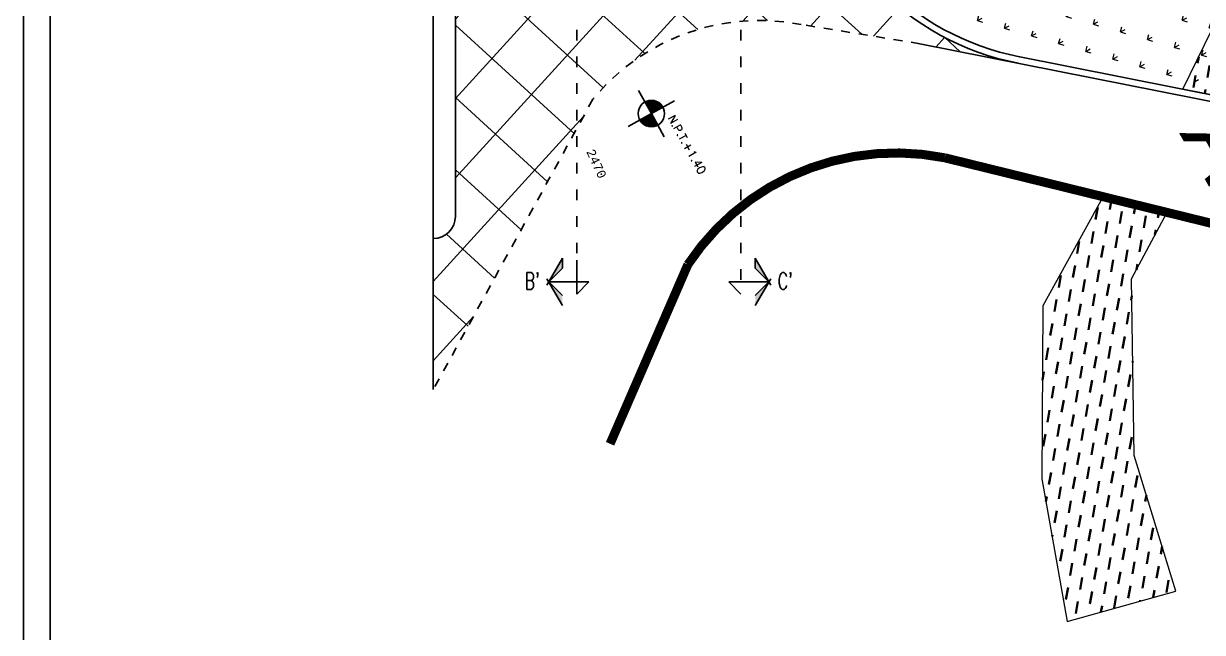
# Model space of a CAD drawing. Header units: millimetres. Extents: x 525387 to 527545, y 2235066 to 2235448.
# Drawn here: x 525706.13 to 525732.75, y 2235239.19 to 2235252.93 of the extents above; entities that cross this region are included whole.
import ezdxf
from ezdxf.enums import TextEntityAlignment as Align

# ---------------------------------------------------------------- set-up
doc = ezdxf.new("R2010")
doc.units = ezdxf.units.MM
doc.set_wipeout_variables(frame=1)
doc.linetypes.add('ACAD_ISO03W100', pattern=[30, 12, -18])
doc.linetypes.add('JIS_02_1.0', pattern=[2, 1, -1])
for name, color, linetype in [('auxiliar', 6, 'Continuous'), ('cortes', 2, 'Continuous'), ('COTAS', 2, 'Continuous'), ('pie de plano', 7, 'Continuous'), ('PISOS', 7, 'Continuous'), ('Texto', 7, 'Continuous')]:
    doc.layers.add(name, color=color, linetype=linetype)
doc.layers.add('jardin', color=72, linetype='Continuous', lineweight=5)
doc.layers.add('muro', color=5, linetype='Continuous', lineweight=35)
doc.styles.add('ARIAL', font='ariali.ttf')
doc.styles.add('MONOTXT4', font='monotxt4.shx')
doc.styles.add('NIVEL', font='romans')
doc.styles.add('romand', font='romand.shx')
pattern_1 = [(80, (77.369, -186.3914), (-0.2240625537, 0.319994489452), [0.276225, -0.276225])]

# ---------------------------------------------------------------- blocks, each defined once
blk = doc.blocks.new('Nptpl')
at = {"color": 0, "linetype": 'ByBlock'}
for q in [(0, 0.1667), (-0.1667, 0), (0, -0.1667), (0.1667, 0)]:
    blk.add_line((0, 0), q, dxfattribs=at)
at = {"color": 0, "linetype": 'ByBlock', "const_width": 0.0833}
for points in [[(0, 0.0417, 0.414214), (-0.0417, 0, 1)], [(0, -0.0417, 0.414214), (0.0417, 0, 1)]]:
    blk.add_lwpolyline(points, format="xyb", dxfattribs=at)
at = {"color": 0, "linetype": 'ByBlock'}
blk.add_circle((0, 0), 0.0833, dxfattribs=at)
at = {"color": 0, "linetype": 'ByBlock', "style": 'NIVEL'}
blk.add_text('N.P.T.', height=0.05, dxfattribs=at).set_placement((0.2646, 0.0747), align=Align.RIGHT)
blk.add_attdef('NPT-PLA', (0.2646, 0.0747), '', height=0.05, dxfattribs=at)

msp = doc.modelspace()

# ---------------------------------------------------------------- hatches: boundary and pattern name
at = {"layer": 'cortes', "lineweight": -3}
for points in [[(525717.993, 2235247.095), (525718.302, 2235247.404), (525718.302, 2235247.629)], [(525722.966, 2235247.095), (525722.657, 2235247.404), (525722.657, 2235247.629)], [(525717.993, 2235247.095), (525718.302, 2235246.787), (525718.302, 2235246.561)], [(525722.966, 2235247.095), (525722.657, 2235246.787), (525722.657, 2235246.561)]]:
    msp.add_hatch(color=256, dxfattribs=at).paths.add_polyline_path(points)
at = {"layer": 'jardin'}
h = msp.add_hatch(dxfattribs=at)
h.set_pattern_fill('GRASS', color=72, scale=0.025, angle=-60.86)
h.set_pattern_definition([(29.14, (-1682572.76184, 1605915.0967), (0.17353770846, 0.61082703251), [0.1190625, -0.778963112]), (344.14, (-1682572.76184, 1605915.0967), (0.17353770848, 0.61082703258), [0.1190625, -0.5159375]), (74.14, (-1682572.76184, 1605915.0967), (-0.61082703258, 0.17353770848), [0.1190625, -0.5159375])])
h.paths.add_polyline_path([(525732.8, 2235251.579), (525734.269, 2235255.456), (525732.115, 2235252.967), (525727.564, 2235253.43), (525725.018, 2235255.116), (525724.528, 2235258.497), (525726.987, 2235260.802), (525731.292, 2235260.056), (525734.107, 2235260.922), (525735.531, 2235258.822), (525735.81, 2235259.63), (525735.165, 2235261.191), (525734.673, 2235260.694), (525731.321, 2235263.758), (525732.625, 2235266.292), (525732.329, 2235266.562), (525727.053, 2235260.79), (525726.758, 2235261.06), (525723.883, 2235257.915), (525723.941, 2235257.049), (525724.134, 2235256.203), (525724.882, 2235254.643), (525725.619, 2235253.757), (525726.516, 2235253.033), (525727.54, 2235252.497), (525728.661, 2235252.2)])
at = {"layer": 'muro'}
h = msp.add_hatch(dxfattribs=at)
h.set_pattern_fill('DASH', color=150, scale=0.087, angle=80)
h.set_pattern_definition(pattern_1)
h.paths.add_polyline_path([(525734.269, 2235255.456), (525732.316, 2235251.446), (525732.91, 2235251.329), (525736.082, 2235258.971), (525735.81, 2235259.63), (525735.531, 2235258.822)])
h = msp.add_hatch(dxfattribs=at)
h.set_pattern_fill('DASH', color=150, scale=0.087, angle=80)
h.set_pattern_definition(pattern_1)
h.paths.add_polyline_path([(525731.948, 2235248.658), (525730.506, 2235249.012), (525729.151, 2235246.557), (525729.129, 2235242.654), (525729.7, 2235239.435), (525732.155, 2235240.116), (525731.211, 2235243.181), (525731.154, 2235247.165)])

# ---------------------------------------------------------------- linework, layer by layer
at = {"layer": 'auxiliar'}
for p, q in [((525715.383, 2235267.15), (525715.384, 2235244.667)), ((525715.883, 2235257.075), (525715.884, 2235248.576)), ((525738.276, 2235250.112), (525726.374, 2235252.472)), ((525738.259, 2235250.268), (525728.553, 2235252.192))]:
    msp.add_line(p, q, dxfattribs=at)
at = {"layer": 'auxiliar', "linetype": 'JIS_02_1.0', "lineweight": -3, "ltscale": 0.2}
msp.add_line((525726.374, 2235252.472), (525723.693, 2235252.905), dxfattribs=at)
at = {"layer": 'auxiliar', "color": 1, "linetype": 'Continuous', "lineweight": -3}
for points in [[(525706.131, 2235278.94), (525796.131, 2235278.94), (525796.131, 2235218.94), (525706.131, 2235218.94)], [(525706.731, 2235278.34), (525795.531, 2235278.34), (525795.531, 2235219.54), (525706.731, 2235219.54)]]:
    msp.add_lwpolyline(points, close=True, dxfattribs=at)
at = {"layer": 'auxiliar'}
for centre, radius, start, end in [((525729.725, 2235257.924), 6, 188.1324, 259.1302), ((525729.725, 2235257.924), 5.85, 188.3423, 259.1302), ((525715.384, 2235248.576), 0.5, 270.0021, 0.0021)]:
    msp.add_arc(centre, radius, start, end, dxfattribs=at)
at = {"layer": 'auxiliar', "linetype": 'JIS_02_1.0', "lineweight": -3, "ltscale": 0.2}
msp.add_arc((525722.754, 2235248.124), 4.873, 78.8901, 140.5744, dxfattribs=at)
at = {"layer": 'cortes', "linetype": 'ACAD_ISO03W100', "lineweight": -3, "ltscale": 0.02}
msp.add_line((525722.333, 2235273.782), (525722.333, 2235246.823), dxfattribs=at)
at = {"layer": 'cortes', "lineweight": -3}
for p, q in [((525717.952, 2235247.024), (525718.302, 2235247.629)), ((525718.302, 2235247.404), (525718.302, 2235247.635)), ((525722.657, 2235247.404), (525722.657, 2235247.635)), ((525723.007, 2235247.024), (525722.657, 2235247.629)), ((525717.993, 2235247.095), (525718.302, 2235247.404)), ((525718.626, 2235246.823), (525718.626, 2235247.584)), ((525722.966, 2235247.095), (525722.657, 2235247.404)), ((525717.952, 2235247.166), (525718.302, 2235246.561)), ((525717.993, 2235247.095), (525718.302, 2235246.787)), ((525717.993, 2235247.095), (525718.898, 2235247.095)), ((525718.898, 2235247.095), (525718.626, 2235246.823)), ((525722.061, 2235247.095), (525722.333, 2235246.823)), ((525722.966, 2235247.095), (525722.061, 2235247.095)), ((525723.007, 2235247.166), (525722.657, 2235246.561)), ((525722.966, 2235247.095), (525722.657, 2235246.787))]:
    msp.add_line(p, q, dxfattribs=at)
at = {"layer": 'jardin', "color": 72}
for points in [[(525736.728, 2235262.294), (525738.919, 2235268.655), (525740.421, 2235273.161), (525742.529, 2235273.161), (525740.794, 2235267.955), (525738.927, 2235259.965), (525738.247, 2235258.969), (525734.911, 2235250.932), (525732.316, 2235251.446), (525734.269, 2235255.456), (525735.531, 2235258.822), (525735.81, 2235259.63)], [(525730.506, 2235249.012), (525729.151, 2235246.557), (525729.129, 2235242.654), (525729.7, 2235239.435), (525732.155, 2235240.116), (525731.211, 2235243.181), (525731.154, 2235247.165), (525731.948, 2235248.658)]]:
    msp.add_lwpolyline(points, dxfattribs=at)

# ---------------------------------------------------------------- texts
at = {"layer": 'cortes', "lineweight": -3, "style": 'romand'}
for s, width, p, p2 in [("B'", 0.696693, (525717.453, 2235246.927), (525717.793, 2235246.927)), ("C'", 0.671811, (525723.166, 2235246.927), (525723.507, 2235246.927))]:
    msp.add_text(s, height=0.3797, dxfattribs=dict(at, width=width)).set_placement(p, p2, align=Align.FIT)
at = {"layer": 'pie de plano', "style": 'ARIAL'}
msp.add_text('A2', height=1.5, rotation=299.14, dxfattribs=at).set_placement((525732.279, 2235250.365))

# ---------------------------------------------------------------- next in the draw order: wipeouts: each hides what was drawn before it
at = {"color": 8}
msp.add_wipeout([(525718.754, 2235250.071), (525719.098, 2235249.322), (525719.389, 2235249.455), (525719.045, 2235250.205)], dxfattribs=at).translate(0, 0, 0.121).dxf.layer = 'COTAS'

# ---------------------------------------------------------------- next in the draw order: hatches: boundary and pattern name
at = {"layer": 'PISOS'}
h = msp.add_hatch(dxfattribs=at)
h.set_pattern_fill('ANSI37', color=9, scale=0.38, angle=2.64)
h.set_pattern_definition([(47.64, (-1682572.7618, 1605915.0967), (-0.89151411344, 0.8129236345), []), (137.64, (-1682572.7618, 1605915.0967), (-0.8129236345, -0.89151411344), [])])
h.paths.add_polyline_path([(525715.884, 2235248.576, -0.414214), (525715.384, 2235248.076), (525715.384, 2235245.311), (525715.895, 2235245.596), (525718.99, 2235251.219, -0.275842), (525723.693, 2235252.905), (525726.374, 2235252.472), (525728.523, 2235252.045, -0.341771), (525723.733, 2235257.613), (525723.733, 2235258.15), (525722.929, 2235258.15, -0.5187), (525722.848, 2235258.136), (525723.686, 2235257.298), (525723.615, 2235257.227), (525722.693, 2235258.15), (525717.074, 2235258.15), (525716.654, 2235257.73), (525716.583, 2235257.8), (525716.919, 2235258.136, -0.517191), (525716.838, 2235258.15), (525715.883, 2235258.15)])
h.paths.add_polyline_path([(525718.782, 2235256.479, -1), (525719.38, 2235256.479, -1)], flags=16)
h.paths.add_polyline_path([(525719.081, 2235256.479), (525719.008, 2235256.61, -0.414214), (525719.212, 2235256.552), (525719.081, 2235256.479), (525719.154, 2235256.349, -0.414214), (525718.951, 2235256.407)], flags=0)
h.paths.add_polyline_path([(525719.38, 2235256.402), (525719.761, 2235255.719), (525719.996, 2235255.85), (525719.615, 2235256.533)], flags=24)
h.paths.add_polyline_path([(525719.731, 2235255.767), (525720.174, 2235254.972), (525720.425, 2235255.113), (525719.982, 2235255.907)], flags=24)
h.paths.add_polyline_path([(525720.766, 2235255.144), (525722.053, 2235255.144), (525722.053, 2235255.969), (525720.766, 2235255.969)], flags=24)
h.paths.add_polyline_path([(525717.932, 2235254.249), (525718.999, 2235252.337), (525720.964, 2235253.432), (525719.898, 2235255.345)], flags=24)

# ---------------------------------------------------------------- next in the draw order: linework, layer by layer
at = {"const_width": 0.204}
msp.add_lwpolyline([(525719.377, 2235243.444), (525721.135, 2235247.49, -0.303994), (525726.933, 2235249.898), (525735.753, 2235247.732), (525738.8, 2235246.505), (525743.351, 2235248.849), (525745.776, 2235250.181)], format="xyb", dxfattribs=at)
at = {"layer": 'auxiliar', "linetype": 'JIS_02_1.0', "lineweight": -3, "ltscale": 0.2}
msp.add_line((525718.99, 2235251.219), (525715.384, 2235244.667), dxfattribs=at)
at = {"layer": 'cortes', "linetype": 'ACAD_ISO03W100', "lineweight": -3, "ltscale": 0.02}
msp.add_line((525718.626, 2235273.782), (525718.626, 2235247.323), dxfattribs=at)

# ---------------------------------------------------------------- next in the draw order: block references
at = {"layer": 'Texto', "lineweight": -3, "ltscale": 0.35}
ref = msp.add_blockref('Nptpl', (525720.309, 2235250.894), dxfattribs=dict(at, xscale=3.589483064943671, yscale=3.589483064943671, zscale=3.589483064943671, rotation=299.14))
ref.add_attrib('NPT-PLA', '+1.40', (525721.006, 2235250.195), dxfattribs={"layer": '0', "color": 0, "linetype": 'ByBlock', "ltscale": 0.35, "height": 0.192, "rotation": 299.14, "style": 'NIVEL'})

# ---------------------------------------------------------------- next in the draw order: texts
at = {"layer": 'COTAS', "color": 2, "style": 'MONOTXT4'}
msp.add_text('2470', height=0.2, rotation=294.6447, dxfattribs=at).set_placement((525719.071, 2235249.763, 0.121), align=Align.MIDDLE)

doc.saveas('drawing.dxf')
